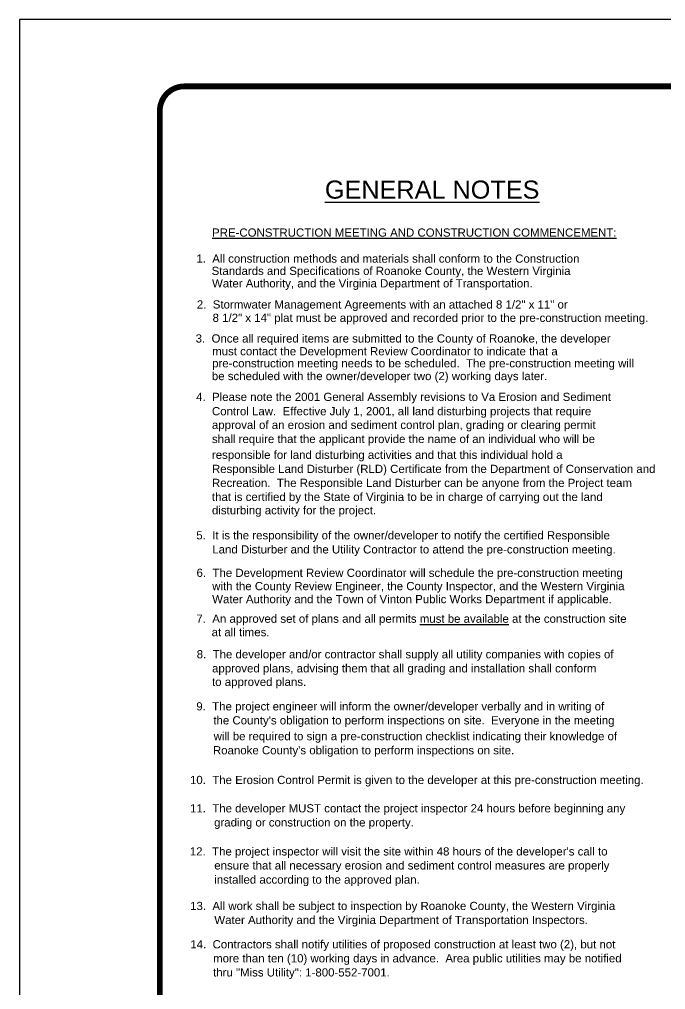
# Model space of a CAD drawing. Header units: inches. Extents: x 0 to 36, y 0 to 24.
# Drawn here: x 0 to 7.88, y 12.16 to 24 of the extents above; entities that cross this region are included whole.
import ezdxf

# ---------------------------------------------------------------- set-up
doc = ezdxf.new("R2010")
doc.units = ezdxf.units.IN
doc.header["$MEASUREMENT"] = 0
doc.layers.add('CoverSheet', color=7, linetype='CONTINUOUS')
doc.styles.add('ARIAL', font='arial.ttf')

msp = doc.modelspace()

# ---------------------------------------------------------------- linework, layer by layer
at = {"layer": 'CoverSheet'}
for p, q in [((36, 24), (0, 24)), ((0, 24), (0, 0))]:
    msp.add_line(p, q, dxfattribs=at)
at = {"layer": 'CoverSheet', "const_width": 0.07}
for points in [[(2.013, 23.183, 0.414214), (1.713, 22.883), (1.713, 0.8, 0.414214), (2.013, 0.5)], [(2.013, 0.5), (29.2, 0.5, 0.414214), (29.5, 0.8), (29.5, 22.883, 0.414214), (29.2, 23.183), (2.013, 23.183)]]:
    msp.add_lwpolyline(points, format="xyb", dxfattribs=at)

# ---------------------------------------------------------------- texts
at = {"layer": 'CoverSheet', "style": 'ARIAL'}
for s, height, p in [('%%UGENERAL NOTES', 0.22043, (3.727, 21.812)), ('%%UPRE-CONSTRUCTION MEETING AND CONSTRUCTION COMMENCEMENT:', 0.1, (2.35, 21.348)), ('1.  All construction methods and materials shall conform to the Construction', 0.1, (2.159, 21.03)), ('Standards and Specifications of Roanoke County, the Western Virginia', 0.1, (2.345, 20.88)), ('Water Authority, and the Virginia Department of Transportation.', 0.1, (2.35, 20.728)), ('2.  Stormwater Management Agreements with an attached 8 1/2" x 11" or', 0.1, (2.165, 20.47)), ('8 1/2" x 14" plat must be approved and recorded prior to the pre-construction meeting.', 0.1, (2.357, 20.307)), ('3.  Once all required items are submitted to the County of Roanoke, the developer', 0.1, (2.15, 20.055)), ('must contact the Development Review Coordinator to indicate that a ', 0.1, (2.352, 19.899)), ('pre-construction meeting needs to be scheduled.  The pre-construction meeting will', 0.1, (2.351, 19.752)), ('be scheduled with the owner/developer two (2) working days later.', 0.1, (2.348, 19.596)), ('4.  Please note the 2001 General Assembly revisions to Va Erosion and Sediment', 0.1, (2.156, 19.342)), ('Control Law.  Effective July 1, 2001, all land disturbing projects that require', 0.1, (2.349, 19.167)), ('approval of an erosion and sediment control plan, grading or clearing permit', 0.1, (2.349, 19)), ('shall require that the applicant provide the name of an individual who will be', 0.1, (2.349, 18.828)), ('responsible for land disturbing activities and that this individual hold a', 0.1, (2.349, 18.635)), ('Responsible Land Disturber (RLD) Certificate from the Department of Conservation and', 0.1, (2.349, 18.463)), ('Recreation.  The Responsible Land Disturber can be anyone from the Project team', 0.1, (2.349, 18.292)), ('that is certified by the State of Virginia to be in charge of carrying out the land', 0.1, (2.349, 18.121)), ('disturbing activity for the project.', 0.1, (2.349, 17.958)), ('5.  It is the responsibility of the owner/developer to notify the certified Responsible', 0.1, (2.158, 17.652)), ('Land Disturber and the Utility Contractor to attend the pre-construction meeting.', 0.1, (2.353, 17.48)), ('6.  The Development Review Coordinator will schedule the pre-construction meeting', 0.1, (2.161, 17.194)), ('with the County Review Engineer, the County Inspector, and the Western Virginia', 0.1, (2.352, 17.032)), ('Water Authority and the Town of Vinton Public Works Department if applicable.', 0.1, (2.352, 16.873)), ('7.  An approved set of plans and all permits %%Umust be available%%U at the construction site', 0.1, (2.159, 16.634)), ('at all times.', 0.1, (2.345, 16.47)), ('8.  The developer and/or contractor shall supply all utility companies with copies of', 0.1, (2.163, 16.2)), ('approved plans, advising them that all grading and installation shall conform', 0.1, (2.35, 16.028)), ('to approved plans.', 0.1, (2.35, 15.863)), ('9.  The project engineer will inform the owner/developer verbally and in writing of', 0.1, (2.158, 15.564)), ("the County's obligation to perform inspections on site.  Everyone in the meeting", 0.1, (2.366, 15.393)), ('will be required to sign a pre-construction checklist indicating their knowledge of', 0.1, (2.37, 15.2)), ("Roanoke County's obligation to perform inspections on site.", 0.1, (2.361, 15.028)), ('10.  The Erosion Control Permit is given to the developer at this pre-construction meeting.', 0.1, (2.081, 14.665)), ('11.  The developer MUST contact the project inspector 24 hours before beginning any', 0.1, (2.081, 14.319)), ('grading or construction on the property.', 0.1, (2.375, 14.147)), ("12.  The project inspector will visit the site within 48 hours of the developer's call to", 0.1, (2.079, 13.793)), ('ensure that all necessary erosion and sediment control measures are properly', 0.1, (2.377, 13.622)), ('installed according to the approved plan.', 0.1, (2.377, 13.449)), ('13.  All work shall be subject to inspection by Roanoke County, the Western Virginia', 0.1, (2.083, 13.127)), ('Water Authority and the Virginia Department of Transportation Inspectors.', 0.1, (2.378, 12.956)), ('14.  Contractors shall notify utilities of proposed construction at least two (2), but not', 0.1, (2.085, 12.659)), ('more than ten (10) working days in advance.  Area public utilities may be notified', 0.1, (2.363, 12.488)), ('thru "Miss Utility": 1-800-552-7001.', 0.1, (2.363, 12.316))]:
    msp.add_text(s, height=height, dxfattribs=at).set_placement(p)

doc.saveas('drawing.dxf')
